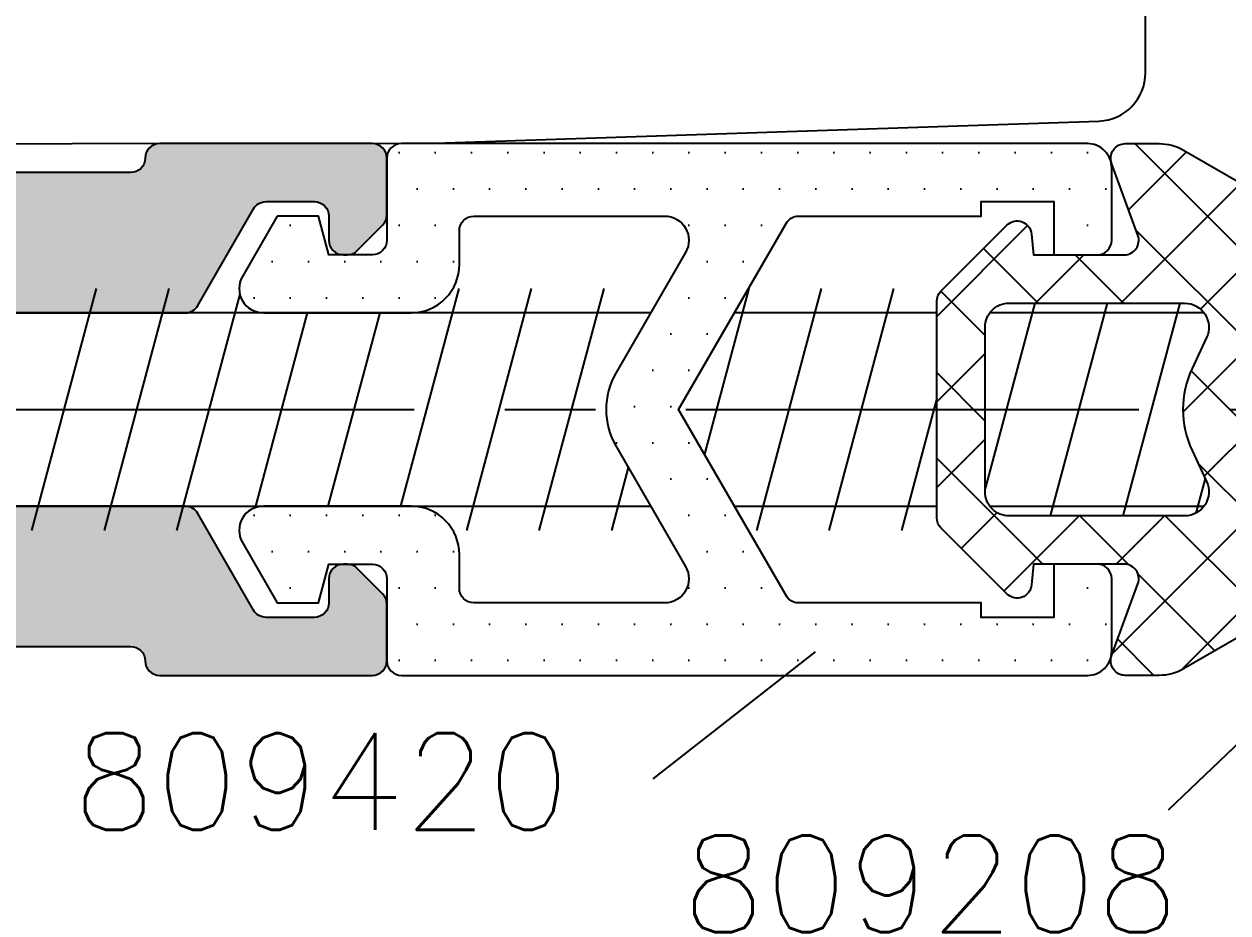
# Model space of a CAD drawing. Extents: x 0 to 4131, y -1600 to 527.
# Drawn here: x 1053.6 to 1078.52, y -548.12 to -529.74 of the extents above; entities that cross this region are included whole.
import ezdxf

# ---------------------------------------------------------------- set-up
doc = ezdxf.new("R2010")
doc.units = 0
doc.header["$LTSCALE"] = 7.5
doc.header["$MEASUREMENT"] = 0
doc.linetypes.add('CENTER', pattern=[2, 1.25, -0.25, 0.25, -0.25])
for name, color, linetype in [('ASSI', 1, 'CENTER'), ('FILL', 8, 'CONTINUOUS'), ('FINE', 7, 'CONTINUOUS'), ('GOMMA', 3, 'CONTINUOUS'), ('GROSSA', 4, 'CONTINUOUS'), ('QUOTE', 254, 'CONTINUOUS'), ('VITERIA', 40, 'CONTINUOUS')]:
    doc.layers.add(name, color=color, linetype=linetype)
doc.styles.get("Standard").update_dxf_attribs({"font": 'romans.shx'})

msp = doc.modelspace()

# ---------------------------------------------------------------- hatches: boundary and pattern name
at = {"layer": 'FILL'}
h = msp.add_hatch(color=253, dxfattribs=at)
h.paths.add_polyline_path([(1043.4118, -514.2102), (1045.6118, -514.2102, -0.4142136), (1045.9118, -514.5102), (1045.9118, -515.4102, 0.4517884), (1046.2496, -515.7078, 0.2320248), (1046.4996, -515.6224), (1047.0239, -515.0981, 0.1989124), (1047.1118, -514.886), (1047.1118, -513.0102, 0.4142136), (1046.8118, -512.7102), (938.1118, -512.7102, 0.4142136), (937.1118, -513.7102), (937.1118, -561.7102, 0.4142136), (938.1118, -562.7102), (1046.8118, -562.7102, 0.4142136), (1047.1118, -562.4102), (1047.1118, -560.5345, 0.1989124), (1047.0239, -560.3224), (1046.4996, -559.7981, 0.2320248), (1046.2496, -559.7126, 0.4517884), (1045.9118, -560.0102), (1045.9118, -560.9102, -0.4142136), (1045.6118, -561.2102), (1043.4118, -561.2102, -0.4142136), (1043.1118, -560.9102), (1043.1118, -557.2587), (1042.8118, -556.9602), (1043.1118, -556.6618), (1043.1118, -553.0102, -0.4142136), (1043.4118, -552.7102), (1045.6118, -552.7102, -0.4142136), (1045.9118, -553.0102), (1045.9118, -553.9102, 0.4517884), (1046.2496, -554.2078, 0.2320248), (1046.4996, -554.1224), (1047.0239, -553.5981, 0.1989124), (1047.1118, -553.386), (1047.1118, -550.0102, 0.4142136), (1046.8118, -549.7102), (1046.2118, -549.7102, 0.4142136), (1045.9118, -550.0102), (1045.9118, -550.9102, -0.4142136), (1045.6118, -551.2102), (1043.4118, -551.2102, -0.4142136), (1043.1118, -550.9102), (1043.1118, -543.5102, -0.4142136), (1043.4118, -543.2102), (1045.6118, -543.2102, 0.4142136), (1045.9118, -542.9102, -0.4142136), (1046.2118, -542.6102), (1049.0084, -542.6102, -0.4142136), (1049.3084, -542.9102, 0.4142136), (1049.6084, -543.2102), (1052.4084, -543.2102, 0.4142136), (1052.7084, -542.9102, -0.4142136), (1053.0084, -542.6102), (1055.8084, -542.6102, -0.4142136), (1056.1084, -542.9102, 0.4142136), (1056.4084, -543.2102), (1060.8118, -543.2102, 0.4142136), (1061.1118, -542.9102), (1061.1118, -541.7345, 0.1989124), (1061.0239, -541.5224), (1060.4996, -540.9981, 0.2320248), (1060.2496, -540.9126, 0.4517884), (1059.9118, -541.2102), (1059.9118, -541.7102, -0.4142136), (1059.6118, -542.0102), (1058.6129, -542.0102, -0.2679492), (1058.3531, -541.8602), (1057.1984, -539.8602, 0.2679492), (1056.9386, -539.7102), (1045.1118, -539.7102, -1), (1045.1118, -535.7102), (1056.9386, -535.7102, 0.2679492), (1057.1984, -535.5602), (1058.3531, -533.5602, -0.2679492), (1058.6129, -533.4102), (1059.6118, -533.4102, -0.4142136), (1059.9118, -533.7102), (1059.9118, -534.2102, 0.4517884), (1060.2496, -534.5078, 0.2320248), (1060.4996, -534.4224), (1061.0239, -533.8981, 0.1989124), (1061.1118, -533.686), (1061.1118, -532.5102, 0.4142136), (1060.8118, -532.2102), (1056.4084, -532.2102, 0.4142136), (1056.1084, -532.5102, -0.4142136), (1055.8084, -532.8102), (1053.0084, -532.8102, -0.4142136), (1052.7084, -532.5102, 0.4142136), (1052.4084, -532.2102), (1049.6084, -532.2102, 0.4142136), (1049.3084, -532.5102, -0.4142136), (1049.0084, -532.8102), (1046.2118, -532.8102, -0.4142136), (1045.9118, -532.5102, 0.4142136), (1045.6118, -532.2102), (1043.4118, -532.2102, -0.4142136), (1043.1118, -531.9102), (1043.1118, -524.5102, -0.4142136), (1043.4118, -524.2102), (1045.6118, -524.2102, -0.4142136), (1045.9118, -524.5102), (1045.9118, -525.4102, 0.4142136), (1046.2118, -525.7102), (1046.8118, -525.7102, 0.4142136), (1047.1118, -525.4102), (1047.1118, -522.0345, 0.1989124), (1047.0239, -521.8224), (1046.4996, -521.2981, 0.2320248), (1046.2496, -521.2126, 0.4517884), (1045.9118, -521.5102), (1045.9118, -522.4102, -0.4142136), (1045.6118, -522.7102), (1043.4118, -522.7102, -0.4142136), (1043.1118, -522.4102), (1043.1118, -518.7587), (1042.8118, -518.4602), (1043.1118, -518.1618), (1043.1118, -514.5102, -0.4142136)])
h.paths.add_polyline_path([(1041.1118, -515.0102), (1041.1118, -560.4102, -0.4142136), (1040.8118, -560.7102), (1035.1118, -560.7102), (1035.1118, -560.9102), (995.6118, -560.9102), (995.6118, -560.7102), (989.6118, -560.7102), (989.6118, -560.9102), (950.1118, -560.9102), (950.1118, -560.7102), (944.4118, -560.7102, -0.4142136), (944.1118, -560.4102), (944.1118, -558.0102, 0.4142136), (943.8118, -557.7102), (942.9118, -557.7102, 0.4142136), (942.6118, -558.0102), (942.6118, -560.4102, -0.4142136), (942.3118, -560.7102), (939.4118, -560.7102, -0.4142136), (939.1118, -560.4102), (939.1118, -515.0102, -0.4142136), (939.4118, -514.7102), (942.3118, -514.7102, -0.4142136), (942.6118, -515.0102), (942.6118, -517.4102, 0.4142136), (942.9118, -517.7102), (943.8118, -517.7102, 0.4142136), (944.1118, -517.4102), (944.1118, -515.0102, -0.4142136), (944.4118, -514.7102), (950.1118, -514.7102), (950.1118, -514.5102), (989.6118, -514.5102), (989.6118, -514.7102), (995.6118, -514.7102), (995.6118, -514.5102), (1035.1118, -514.5102), (1035.1118, -514.7102), (1040.8118, -514.7102, -0.4142136)], flags=16)
h = msp.add_hatch(dxfattribs=at)
h.set_pattern_fill('ANSI37', color=137, scale=10, angle=90, style=0)
h.set_pattern_definition([(135, (918.1127, -638.8978), (-0.8838835, -0.8838835), []), (225, (918.1127, -638.8978), (0.8838835, -0.8838835), [])])
h.paths.add_polyline_path([(1080.6379, -535.3551, 0.1314694), (1082.1095, -527.7825, 0.9744368), (1081.3166, -527.762, -0.0829816), (1080.3753, -532.6353, -0.4916017), (1078.7327, -533.0013), (1077.5946, -532.3442, 0.1316525), (1077.0946, -532.2102), (1076.3909, -532.2102, 0.5205671), (1076.109, -532.6129), (1076.653, -534.1076, -0.5205671), (1076.3711, -534.5102), (1074.4909, -534.5102), (1074.4536, -534.0841, 0.6370703), (1073.9426, -533.8981), (1072.5787, -535.262, 0.1989124), (1072.4909, -535.4741), (1072.4909, -539.9464, 0.1989124), (1072.5787, -540.1585), (1073.9426, -541.5224, 0.6370703), (1074.4536, -541.3364), (1074.4909, -540.9102), (1076.3711, -540.9102, -0.5205671), (1076.653, -541.3129), (1076.109, -542.8076, 0.5205671), (1076.3909, -543.2102), (1077.0946, -543.2102, 0.1316525), (1077.5946, -543.0763), (1078.7327, -542.4192, -0.4916017), (1080.3753, -542.7852, -0.0829816), (1081.3166, -547.6585, 0.9744368), (1082.1095, -547.6379, 0.1314694), (1080.6379, -540.0654), (1079.5113, -538.1329, -0.2216947), (1079.5113, -537.2876)])
h.paths.add_polyline_path([(1078.0741, -536.2216), (1077.774, -536.865, 0.2216947), (1077.774, -538.5555), (1078.0741, -539.1989, -0.5486188), (1077.6209, -539.9102), (1073.9909, -539.9102, -0.4142136), (1073.4909, -539.4102), (1073.4909, -536.0102, -0.4142136), (1073.9909, -535.5102), (1077.6209, -535.5102, -0.5486188)], flags=16)
h = msp.add_hatch(dxfattribs=at)
h.set_pattern_fill('DOTS', color=2, scale=12, angle=180, style=0)
h.set_pattern_definition([(180, (918.1127, -638.8978), (-0.375, -0.75), [0, -0.75])])
edge = h.paths.add_edge_path()
edge.add_line((1058.8438, -533.7102), (1058.1221, -534.9602))
edge.add_arc((1058.5551, -535.2102), 0.5, 150, 270)
edge.add_line((1058.5551, -535.7102), (1061.6118, -535.7102))
edge.add_arc((1061.6118, -534.7102), 1, 270, 360)
edge.add_line((1062.6118, -534.7102), (1062.6118, -534.0102))
edge.add_arc((1062.9118, -534.0102), 0.3, 90, 180, ccw=False)
edge.add_line((1062.9118, -533.7102), (1066.8601, -533.7102))
edge.add_arc((1066.8601, -534.2102), 0.5, -30, 90, ccw=False)
edge.add_line((1067.2931, -534.4602), (1065.8497, -536.9602))
edge.add_arc((1067.1488, -537.7102), 1.5, 150, 210)
edge.add_line((1065.8497, -538.4602), (1067.2931, -540.9602))
edge.add_arc((1066.8601, -541.2102), 0.5, -90, 30, ccw=False)
edge.add_line((1066.8601, -541.7102), (1062.9118, -541.7102))
edge.add_arc((1062.9118, -541.4102), 0.3, 180, 270, ccw=False)
edge.add_line((1062.6118, -541.4102), (1062.6118, -540.7102))
edge.add_arc((1061.6118, -540.7102), 1, 0, 90)
edge.add_line((1061.6118, -539.7102), (1058.5551, -539.7102))
edge.add_arc((1058.5551, -540.2102), 0.5, 90, 210)
edge.add_line((1058.1221, -540.4602), (1058.8438, -541.7102))
edge.add_line((1058.8438, -541.7102), (1059.6974, -541.7102))
edge.add_line((1059.6974, -541.7102), (1059.9118, -540.9102))
edge.add_line((1059.9118, -540.9102), (1060.8118, -540.9102))
edge.add_arc((1060.8118, -541.2102), 0.3, 0, 90, ccw=False)
edge.add_line((1061.1118, -541.2102), (1061.1118, -542.9102))
edge.add_arc((1061.4118, -542.9102), 0.3, 180, 270)
edge.add_line((1061.4118, -543.2102), (1075.6118, -543.2102))
edge.add_arc((1075.6118, -542.7102), 0.5, 270, 360)
edge.add_line((1076.1118, -542.7102), (1076.1118, -541.2102))
edge.add_arc((1075.8118, -541.2102), 0.3, 360, 450)
edge.add_line((1075.8118, -540.9102), (1074.9118, -540.9102))
edge.add_line((1074.9118, -540.9102), (1074.9118, -542.0102))
edge.add_line((1074.9118, -542.0102), (1073.4118, -542.0102))
edge.add_line((1073.4118, -542.0102), (1073.4118, -541.7102))
edge.add_line((1073.4118, -541.7102), (1069.6314, -541.7102))
edge.add_arc((1069.6314, -541.4102), 0.3, 210, 270, ccw=False)
edge.add_line((1069.3716, -541.5602), (1067.1488, -537.7102))
edge.add_line((1067.1488, -537.7102), (1069.3716, -533.8602))
edge.add_arc((1069.6314, -534.0102), 0.3, 90, 150, ccw=False)
edge.add_line((1069.6314, -533.7102), (1073.4118, -533.7102))
edge.add_line((1073.4118, -533.7102), (1073.4118, -533.4102))
edge.add_line((1073.4118, -533.4102), (1074.9118, -533.4102))
edge.add_line((1074.9118, -533.4102), (1074.9118, -534.5102))
edge.add_line((1074.9118, -534.5102), (1075.8118, -534.5102))
edge.add_arc((1075.8118, -534.2102), 0.3, 270, 360)
edge.add_line((1076.1118, -534.2102), (1076.1118, -532.7102))
edge.add_arc((1075.6118, -532.7102), 0.5, 0, 90)
edge.add_line((1075.6118, -532.2102), (1061.4118, -532.2102))
edge.add_arc((1061.4118, -532.5102), 0.3, 90, 180)
edge.add_line((1061.1118, -532.5102), (1061.1118, -534.2102))
edge.add_arc((1060.8118, -534.2102), 0.3, -90, 0, ccw=False)
edge.add_line((1060.8118, -534.5102), (1059.9118, -534.5102))
edge.add_line((1059.9118, -534.5102), (1059.6974, -533.7102))
edge.add_line((1059.6974, -533.7102), (1058.8438, -533.7102))

# ---------------------------------------------------------------- linework, layer by layer
at = {"layer": 'ASSI'}
msp.add_line((1022.3008, -537.7102), (1100.1528, -537.7102), dxfattribs=at)
at = {"layer": 'FINE'}
msp.add_lwpolyline([(1049.2655, -529.2131), (1048.0521, -529.2131, -0.3394543), (1047.7623, -528.9907), (1047.1714, -526.7855, 0.3394677), (1046.8816, -526.5632), (1046.2118, -526.5632, -0.4142136), (1045.9118, -526.2632), (1045.9117, -524.8632, 0.4142136), (1045.6117, -524.5632), (1044.6117, -524.5633, 0.4142136), (1044.1117, -525.0633), (1044.1119, -528.495, 0.1095183), (1044.14, -528.6218), (1045.2764, -531.0585, 0.2914734), (1047.0891, -532.2131), (1062.1119, -532.2024), (1075.8454, -531.744, 0.4044874), (1076.812, -530.7445), (1076.8119, -529.5131, 0.4141995), (1076.5119, -529.2131), (1050.358, -529.2131)], format="xyb", dxfattribs=at)
at = {"layer": 'GOMMA'}
for points in [[(1058.8438, -533.7102), (1058.1221, -534.9602, 0.5773503), (1058.5551, -535.7102), (1061.6118, -535.7102, 0.4142136), (1062.6118, -534.7102), (1062.6118, -534.0102, -0.4142136), (1062.9118, -533.7102), (1066.8601, -533.7102, -0.5773503), (1067.2931, -534.4602), (1065.8497, -536.9602, 0.2679492), (1065.8497, -538.4602), (1067.2931, -540.9602, -0.5773503), (1066.8601, -541.7102), (1062.9118, -541.7102, -0.4142136), (1062.6118, -541.4102), (1062.6118, -540.7102, 0.4142136), (1061.6118, -539.7102), (1058.5551, -539.7102, 0.5773503), (1058.1221, -540.4602), (1058.8438, -541.7102), (1059.6974, -541.7102), (1059.9118, -540.9102), (1060.8118, -540.9102, -0.4142136), (1061.1118, -541.2102), (1061.1118, -542.9102, 0.4142136), (1061.4118, -543.2102), (1075.6118, -543.2102, 0.4142136), (1076.1118, -542.7102), (1076.1118, -541.2102, 0.4142136), (1075.8118, -540.9102), (1074.9118, -540.9102), (1074.9118, -542.0102), (1073.4118, -542.0102), (1073.4118, -541.7102), (1069.6314, -541.7102, -0.2679492), (1069.3716, -541.5602), (1067.1488, -537.7102), (1069.3716, -533.8602, -0.2679492), (1069.6314, -533.7102), (1073.4118, -533.7102), (1073.4118, -533.4102), (1074.9118, -533.4102), (1074.9118, -534.5102), (1075.8118, -534.5102, 0.4142136), (1076.1118, -534.2102), (1076.1118, -532.7102, 0.4142136), (1075.6118, -532.2102), (1061.4118, -532.2102, 0.4142136), (1061.1118, -532.5102), (1061.1118, -534.2102, -0.4142136), (1060.8118, -534.5102), (1059.9118, -534.5102), (1059.6974, -533.7102)], [(1073.4909, -536.0102, -0.4142136), (1073.9909, -535.5102), (1077.6209, -535.5102, -0.5486188), (1078.0741, -536.2216), (1077.774, -536.865, 0.2216947), (1077.774, -538.5555), (1078.0741, -539.1989, -0.5486188), (1077.6209, -539.9102), (1073.9909, -539.9102, -0.4142136), (1073.4909, -539.4102)]]:
    msp.add_lwpolyline(points, format="xyb", close=True, dxfattribs=at)
msp.add_lwpolyline([(1078.7327, -542.4192), (1077.5946, -543.0763, -0.1316525), (1077.0946, -543.2102), (1076.3909, -543.2102, -0.5205671), (1076.109, -542.8076), (1076.653, -541.3129, 0.5205671), (1076.3711, -540.9102), (1074.4909, -540.9102), (1074.4536, -541.3364, -0.6370703), (1073.9426, -541.5224), (1072.5787, -540.1585, -0.1989124), (1072.4909, -539.9464), (1072.4909, -535.4741, -0.1989124), (1072.5787, -535.262), (1073.9426, -533.8981, -0.6370703), (1074.4536, -534.0841), (1074.4909, -534.5102), (1076.3711, -534.5102, 0.5205671), (1076.653, -534.1076), (1076.109, -532.6129, -0.5205671), (1076.3909, -532.2102), (1077.0946, -532.2102, -0.1316525), (1077.5946, -532.3442), (1078.7327, -533.0013, 0.4916017)], format="xyb", dxfattribs=at)
at = {"layer": 'GROSSA'}
for points in [[(1045.1118, -535.7102), (1056.9386, -535.7102, 0.2679492), (1057.1984, -535.5602), (1058.3531, -533.5602, -0.2679492), (1058.6129, -533.4102), (1059.6118, -533.4102, -0.4142136), (1059.9118, -533.7102), (1059.9118, -534.2102, 0.4142136), (1060.2118, -534.5102), (1060.2875, -534.5102, 0.1989124), (1060.4996, -534.4224), (1061.0239, -533.8981, 0.1989124), (1061.1118, -533.686), (1061.1118, -532.5102, 0.4142136), (1060.8118, -532.2102), (1056.4084, -532.2102, 0.4142136), (1056.1084, -532.5102, -0.4142136), (1055.8084, -532.8102), (1053.0084, -532.8102, -0.4142136)], [(1053.0084, -542.6102), (1055.8084, -542.6102, -0.4142136), (1056.1084, -542.9102, 0.4142136), (1056.4084, -543.2102), (1060.8118, -543.2102, 0.4142136), (1061.1118, -542.9102), (1061.1118, -541.7345, 0.1989124), (1061.0239, -541.5224), (1060.4996, -540.9981, 0.1989124), (1060.2875, -540.9102), (1060.2118, -540.9102, 0.4142136), (1059.9118, -541.2102), (1059.9118, -541.7102, -0.4142136), (1059.6118, -542.0102), (1058.6129, -542.0102, -0.2679492), (1058.3531, -541.8602), (1057.1984, -539.8602, 0.2679492), (1056.9386, -539.7102), (1045.1118, -539.7102, -1)]]:
    msp.add_lwpolyline(points, format="xyb", dxfattribs=at)
at = {"layer": 'QUOTE'}
for p, q in [((1066.6248, -545.3481), (1069.9815, -542.7188)), ((1077.2889, -545.9935), (1080.788, -542.638))]:
    msp.add_line(p, q, dxfattribs=at)
at = {"layer": 'VITERIA'}
for p, q in [((1055.0987, -535.2102), (1053.759, -540.2102)), ((1056.5987, -535.2102), (1055.259, -540.2102)), ((1058.0683, -535.324), (1056.759, -540.2102)), ((1062.5987, -535.2102), (1061.393, -539.7102)), ((1064.0987, -535.2102), (1062.759, -540.2102)), ((1065.5987, -535.2102), (1064.259, -540.2102)), ((1068.5987, -535.2102), (1067.6816, -538.6331)), ((1070.0987, -535.2102), (1068.759, -540.2102)), ((1071.5987, -535.2102), (1070.259, -540.2102)), ((1074.5184, -535.5102), (1073.4909, -539.3449)), ((1076.0184, -535.5102), (1074.8394, -539.9102)), ((1077.5184, -535.5102), (1076.3394, -539.9102)), ((1059.4648, -535.7102), (1058.385, -539.7401)), ((1060.9648, -535.7102), (1059.893, -539.7102)), ((1072.4909, -537.4788), (1071.759, -540.2102)), ((1066.108, -538.9076), (1065.759, -540.2102)), ((1078.0461, -539.1389), (1077.855, -539.8521))]:
    msp.add_line(p, q, dxfattribs=at)
for points in [[(1066.5714, -535.7102), (1048.0836, -535.7102), (1043.8446, -537.7102), (1048.0836, -539.7102), (1066.5714, -539.7102)], [(1072.4909, -535.7102), (1068.3035, -535.7102)], [(1078.0209, -535.7102), (1073.5909, -535.7102)], [(1068.3035, -539.7102), (1072.4909, -539.7102)], [(1073.5909, -539.7102), (1078.0209, -539.7102)]]:
    msp.add_lwpolyline(points, dxfattribs=at)

# ---------------------------------------------------------------- texts
at = {"layer": 'QUOTE', "color": 2}
for s, p in [('809420', (1054.6107, -546.4023)), ('809208', (1067.2182, -548.5232))]:
    msp.add_text(s, height=2, dxfattribs=at).set_placement(p)

doc.saveas('drawing.dxf')
